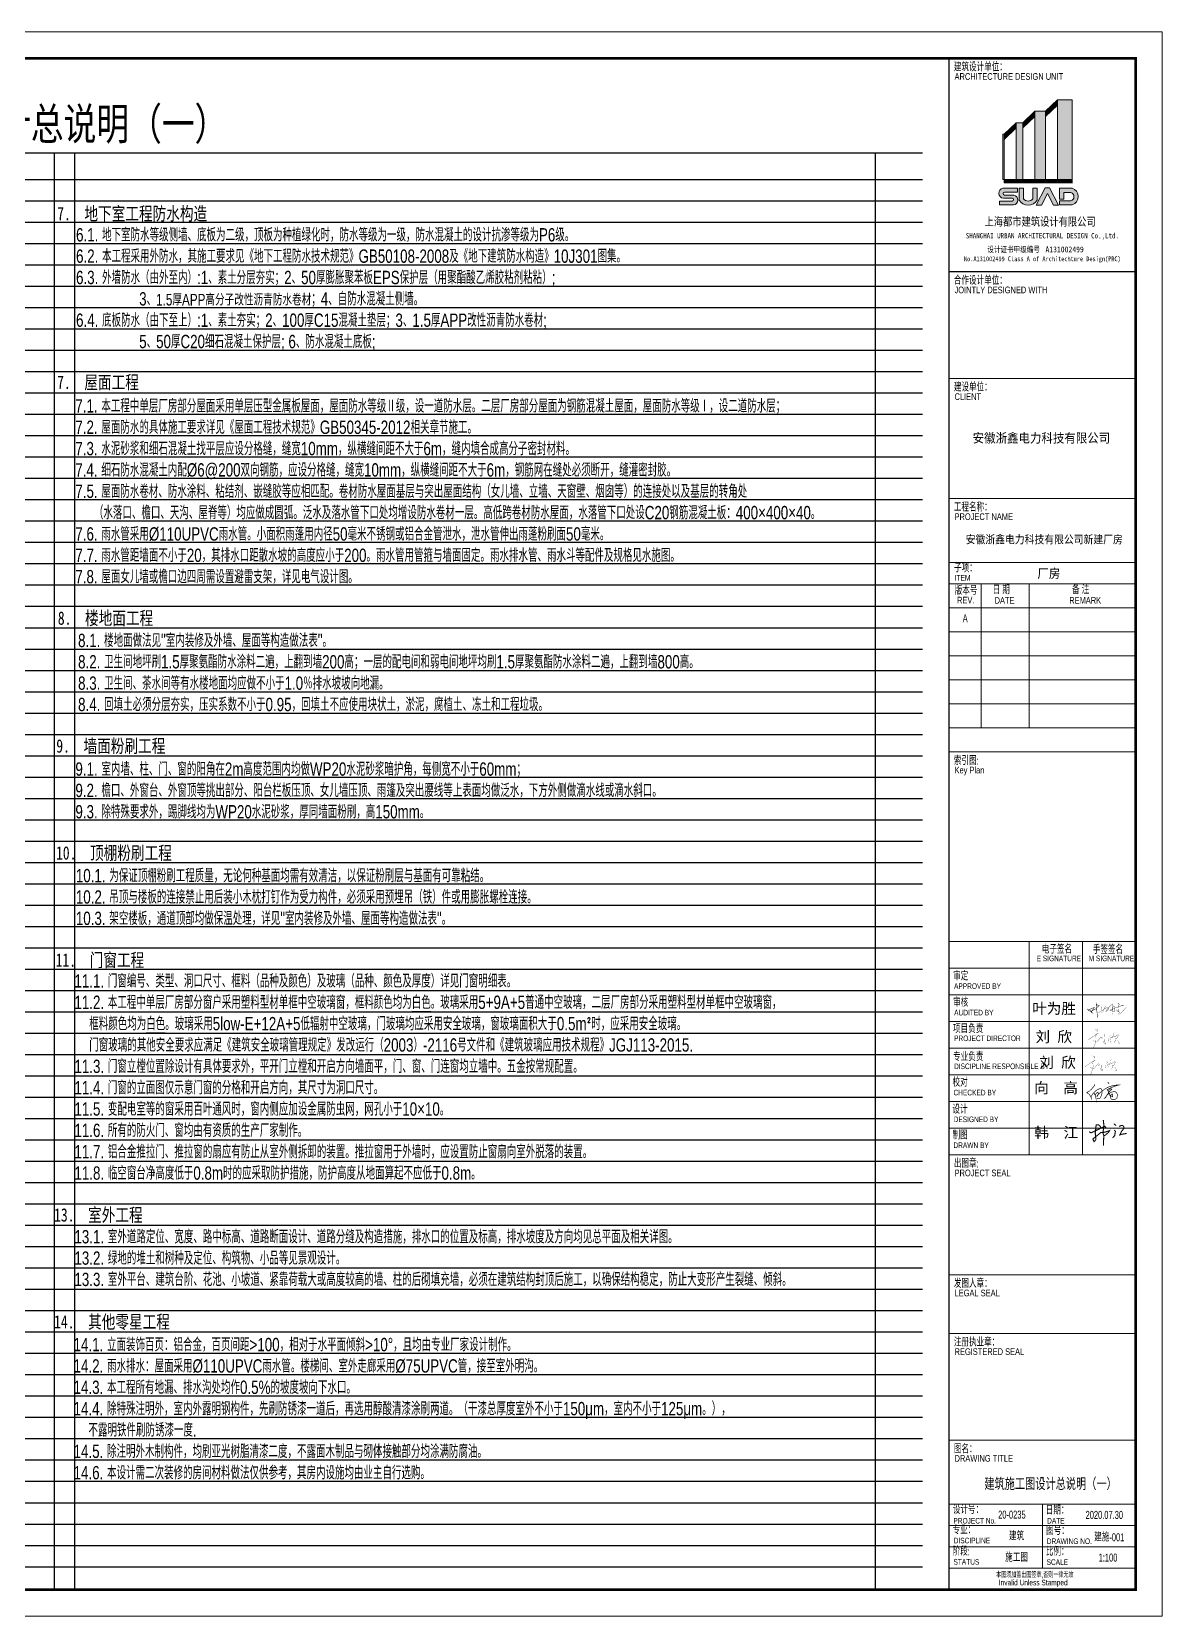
# Model space of a CAD drawing. Extents: x 24672 to 192872, y -90565 to -31165.
# Drawn here: x 66362 to 108772, y -90565 to -31165 of the extents above; entities that cross this region are included whole.
import ezdxf
from ezdxf.enums import TextEntityAlignment as Align

# ---------------------------------------------------------------- set-up
doc = ezdxf.new("R2010")
doc.units = 0
doc.header["$LTSCALE"] = 1000
doc.header["$MEASUREMENT"] = 0
doc.layers.get('0').update_dxf_attribs({"color": 4, "linetype": 'CONTINUOUS'})
doc.layers.get('Defpoints').update_dxf_attribs({"linetype": 'CONTINUOUS'})
for name, color, linetype in [('00-tk', 151, 'CONTINUOUS'), ('A-Hz(图名)', 7, 'CONTINUOUS'), ('A-Hz2(文字标注)', 2, 'CONTINUOUS'), ('AXIS', 3, 'CONTINUOUS'), ('iicon', 7, 'CONTINUOUS'), ('签名', 1, 'CONTINUOUS')]:
    doc.layers.add(name, color=color, linetype=linetype)
doc.layers.add('TK', color=151, linetype='CONTINUOUS', lineweight=13)
doc.layers.add('功能名称', color=255, linetype='CONTINUOUS', lineweight=0)
doc.styles.add('DS6HT', font='simhei.ttf', dxfattribs={"width": 0.8})
doc.styles.add('SUNYAT1', font='3yromans.shx', dxfattribs={"width": 0.75, "bigfont": '3yhztxt.shx'})
doc.styles.add('SUNYAT4', font='', dxfattribs={"width": 0.75})
doc.styles.add('T&D', font='haiwenrs.shx', dxfattribs={"width": 0.7, "bigfont": 'hztxt.shx'})
doc.styles.add('TITLE', font='simhei.ttf', dxfattribs={"width": 0.8})
doc.styles.get('SUNYAT4').set_extended_font_data('SimSun')

# ---------------------------------------------------------------- blocks, each defined once
blk = doc.blocks.new('TK-A1')
at = {"layer": 'TK'}
h = blk.add_hatch(color=256, dxfattribs=at)
edge = h.paths.add_edge_path()
edge.add_arc((806.1467556579371, 532.1924743879105), 3.32045557777653, 288.7014113640251, 432.3606518510305)
edge.add_line((807.1529348088038, 535.3568114054141), (802.4371482909639, 535.3568114054141))
edge.add_line((802.4371482909639, 535.3568114054141), (802.4371482909639, 531.1699634066534))
edge.add_line((802.4371482909639, 531.1699634066534), (804.0740262420551, 531.1699634066534))
edge.add_line((804.0740262420551, 531.1699634066534), (804.0740262420551, 533.7794412946988))
edge.add_line((804.0740262420551, 533.7794412946988), (806.743725869286, 533.7794412946988))
edge.add_arc((806.1445711367293, 532.1864479558969), 1.701944232639127, -72.16722840810769, 69.38777632303339, ccw=False)
edge.add_line((806.6657742772095, 530.5662746758534), (802.4566203666042, 530.5662746758534))
edge.add_line((802.4566203666042, 530.5662746758534), (802.4566203666042, 529.047330962546))
edge.add_line((802.4566203666042, 529.047330962546), (807.2114143252448, 529.047330962546))
edge = h.paths.add_edge_path()
edge.add_arc((790.6737361820816, 532.8623456887204), 3.924004440335319, 210.1327751881304, 329.8672248118695)
edge.add_line((794.0674679175887, 530.8924736737956), (794.0674679175887, 535.3508309002926))
edge.add_line((794.0674679175887, 535.3508309002926), (792.3894306820195, 535.3508309002926))
edge.add_line((792.3894306820195, 535.3508309002926), (792.3894306820195, 531.3717602917047))
edge.add_arc((790.6737361820816, 532.5977993973253), 2.10873884244299, 215.5496840955361, 324.4503159044639, ccw=False)
edge.add_line((788.9580416821439, 531.3717602917047), (788.9580416821439, 535.3508309002926))
edge.add_line((788.9580416821439, 535.3508309002926), (787.2800044465746, 535.3508309002926))
edge.add_line((787.2800044465746, 535.3508309002926), (787.2800044465746, 530.8924736737956))
edge = h.paths.add_edge_path()
edge.add_arc((781.5289601831662, 533.4556367741731), 1.863793725080171, 99.47712958257931, 264.9305597506611)
edge.add_line((781.3642697269418, 531.5991335818039), (784.6918850105658, 531.5991335818039))
edge.add_arc((784.6917892018438, 531.0591148868479), 0.5400187034551565, -89.98983473079062, 89.9898347307905, ccw=False)
edge.add_line((784.6918850105658, 530.5190961918918), (779.97065559401, 530.5190961918918))
edge.add_line((779.97065559401, 530.5190961918918), (779.97065559401, 529.0695795825527))
edge.add_line((779.97065559401, 529.0695795825527), (785.1184985680721, 529.0695795825527))
edge.add_arc((784.9538081118261, 530.9260827749201), 1.863793725080171, 275.0694402493389, 440.5228704174207)
edge.add_line((785.2606890229025, 532.7644383324946), (781.8337935789384, 532.7644383324946))
edge.add_arc((781.8338893876609, 533.3044570274507), 0.5400187034551565, 90.0101652692095, 269.9898347307905, ccw=False)
edge.add_line((781.8337935789377, 533.8444757224067), (786.6258650648297, 533.8444757224067))
edge.add_line((786.6258650648297, 533.8444757224067), (786.6258650648297, 535.2939923317447))
edge.add_line((786.6258650648297, 535.2939923317447), (781.2220792720728, 535.2939923317447))
h.paths.add_polyline_path([(797.020788980241, 535.4197730984406), (798.7277073334187, 535.4197730984406), (802.0805540390342, 528.9977945051816), (800.1195704562572, 528.9977945051816), (797.8742481568298, 533.3862111980196), (795.6289258574025, 528.9977945051816), (793.6679422746256, 528.9977945051816)])
for p, q in [((841, 594.0000000000001), (0, 594.0000000000001)), ((841, 0), (841, 594.0000000000001)), ((831, 584.0000000000001), (25, 584.0000000000001)), ((761, 584.0000000000001), (761, 10)), ((831, 10), (831, 584.0000000000001)), ((761, 504.0000000000002), (831, 504.0000000000002)), ((761, 464.0000000000002), (831, 464.0000000000002)), ((761, 419.0000000000002), (831, 419.0000000000002)), ((761, 395.0000000000002), (831, 395.0000000000002)), ((761, 387.0000000000002), (831, 387.0000000000002)), ((761, 387.0000000000002), (831, 387.0000000000002)), ((761, 387.0000000000002), (831, 387.0000000000002)), ((761, 387.0000000000002), (831, 387.0000000000002)), ((761, 387.0000000000002), (831, 387.0000000000002)), ((773, 387.0000000000002), (773, 333.0000000000002)), ((791, 387.0000000000002), (791, 333.0000000000002)), ((761, 378.0000000000002), (831, 378.0000000000002)), ((761, 369.0000000000002), (831, 369.0000000000002)), ((761, 360.0000000000002), (831, 360.0000000000002)), ((761, 351.0000000000002), (831, 351.0000000000002)), ((761, 342.0000000000002), (831, 342.0000000000002)), ((761, 333.0000000000002), (831, 333.0000000000002)), ((761, 324.0000000000002), (831, 324.0000000000002)), ((761, 253.0008978288993), (831, 253.0008978288993)), ((761, 253.0008978288993), (831, 253.0008978288993)), ((761, 253.0008978288993), (831, 253.0008978288993)), ((761, 253.0008978288993), (831, 253.0008978288993)), ((761, 253.0008978288993), (831, 253.0008978288993)), ((831, 253.0008978288993), (761, 253.0008978288993)), ((831, 253.0008978288993), (761, 253.0008978288993)), ((831, 253.0008978288993), (761, 253.0008978288993)), ((761, 253.0008978288993), (831, 253.0008978288993)), ((791, 173.0008978288993), (791, 253.0008978288993)), ((791, 253.0008978288993), (791, 189.0008978288993)), ((811, 189.0008978288993), (811, 253.0008978288993)), ((811.0005065272935, 173.0008978288993), (811.0005065272935, 253.0008978288993)), ((831, 243.0008978288993), (761, 243.0008978288993)), ((831, 233.0008978288993), (761, 233.0008978288993)), ((831, 233.0008978288993), (761, 233.0008978288993)), ((831, 223.0008978288993), (761, 223.0008978288993)), ((831, 223.0008978288993), (761, 223.0008978288993)), ((831, 213.0008978288993), (761, 213.0008978288993)), ((831, 213.0008978288993), (761, 213.0008978288993)), ((831, 203.0008978288993), (761, 203.0008978288993)), ((831, 203.0008978288993), (761, 203.0008978288993)), ((831, 193.0008978288993), (761, 193.0008978288993)), ((831, 193.0008978288993), (761, 193.0008978288993)), ((831, 183.0008978288993), (761, 183.0008978288993)), ((831, 183.0008978288993), (761, 183.0008978288993)), ((761, 173.0008978288993), (831, 173.0008978288993)), ((761, 173.0008978288993), (831, 173.0008978288993)), ((831, 173.0008978288993), (761, 173.0008978288993)), ((831, 173.0008978288993), (761, 173.0008978288993)), ((761, 128.0008978288993), (831, 128.0008978288993)), ((831, 106.0008978288993), (761, 106.0008978288993)), ((831, 42), (761, 42)), ((796, 42), (796, 18)), ((831, 34), (761, 34)), ((831, 26), (761, 26)), ((831, 18), (761, 18)), ((25, 10), (831, 10)), ((831, 10), (761, 10)), ((0, 0), (841, 0))]:
    blk.add_line(p, q, dxfattribs=at)
at = {"layer": 'TK', "color": 7}
for p, q in [((797.1574085156806, 564.151453156167), (801.6545136755891, 568.4374407926651)), ((797.1574085156806, 563.8751697189252), (801.6545136755891, 568.1611573554234)), ((797.1574085156806, 563.5988862816811), (801.6545136755891, 567.8848739181792)), ((797.1574085156806, 563.3226028444393), (801.6615030876548, 567.6152517736199)), ((797.1574085156806, 563.0463194071951), (801.6545136755891, 567.3323070436933)), ((797.1574085156806, 562.7700359699534), (801.6545136755891, 567.0560236064515)), ((797.1574085156806, 562.4937525327092), (801.6615030876548, 566.7864014618898)), ((797.1574085156806, 562.217469095465), (801.6615030876548, 566.510118024648)), ((807.1584458648227, 568.4374407926651), (801.6545136755891, 568.4374407926651)), ((801.6545136755891, 568.4374407926651), (801.6545136755891, 538.5764909301287)), ((807.1584458648227, 538.5474954772283), (807.1584458648227, 568.4387035636657)), ((781.6567021582835, 555.5739902939771), (786.1607967302762, 559.8666392231577)), ((781.6567021582835, 555.297706856733), (786.1607967302762, 559.5903557859159)), ((781.6567021582835, 555.0214234194889), (786.1607967302762, 559.3140723486741)), ((781.6567021582835, 554.7451399822471), (786.1607967302762, 559.03778891143)), ((781.6567021582835, 554.4688565450052), (786.1607967302762, 558.7615054741858)), ((781.6567021582835, 554.1925731077635), (786.1607967302762, 558.485222036944)), ((788.6631486594678, 559.8666392231601), (786.1607967302762, 559.8666392231577)), ((786.1607967302762, 559.8666392231601), (786.1607967302762, 538.5764909301287)), ((788.6631486594678, 559.8666392231601), (793.1590223020315, 564.151453156167)), ((788.6631486594678, 559.5903557859182), (793.1590223020315, 563.8751697189252)), ((788.6631486594678, 559.3140723486764), (793.1590223020315, 563.5988862816811)), ((788.6631486594678, 559.0377889114324), (793.1590223020315, 563.3226028444393)), ((788.6631486594678, 558.7615054741882), (793.1590223020315, 563.0463194071951)), ((788.6631486594678, 558.485222036944), (793.1590223020315, 562.7700359699534)), ((788.6631486594678, 558.2089385997023), (793.1672432314232, 562.5015875288851)), ((788.6631486594678, 557.9326551624605), (793.1672432314232, 562.2253040916411)), ((788.6631486594678, 538.5764909301287), (788.6631486594678, 559.8666392231601)), ((793.1590223020315, 564.151453156167), (793.1590223020315, 538.5764909301287)), ((793.1590223020315, 564.151453156167), (797.1574085156806, 564.151453156167)), ((797.1574085156806, 538.5474954772283), (797.1574085156806, 564.1514531561646)), ((781.6567021582835, 555.5739902939771), (781.1567021582835, 555.5739902939771)), ((781.1567021582835, 555.5739902939771), (781.1567021582835, 538.5764909301287)), ((781.6567021582835, 555.5739902939771), (781.6567021582835, 538.5764909301287)), ((781.6644477886707, 553.9236716806919), (786.1685423606448, 558.2163206098725)), ((781.6644477886707, 553.6473882434501), (786.1685423606448, 557.9400371726307)), ((781.1567021582835, 538.5764909301287), (781.7525194632076, 538.5764909301287)), ((781.6567021582835, 538.5764909301287), (781.6567021582835, 537.3764909301286)), ((781.6567021582835, 538.3764909301286), (807.1584458648227, 538.3764909301286)), ((781.6567021582835, 538.3764909301286), (807.1584458648227, 538.3764909301286)), ((781.6567021582835, 538.1764909301287), (807.1584458648227, 538.1764909301287)), ((781.6567021582835, 537.9764909301286), (807.1584458648227, 537.9764909301286)), ((781.6567021582835, 537.7764909301286), (807.1584458648227, 537.7764909301286)), ((781.6567021582835, 537.3764909301286), (807.1584458648227, 537.3764909301286)), ((781.7525194632076, 538.5764909301287), (807.1584458648227, 538.5764909301287)), ((786.0807967302762, 538.5764909301287), (788.6931486594677, 538.5764909301287)), ((793.1790223020502, 538.5764909301287), (797.1774085156806, 538.5764909301287)), ((801.6245136755891, 538.5764909301287), (807.1584458648227, 538.5764909301287)), ((807.1584458648227, 537.1764909301287), (807.1584458648227, 538.4764909301286))]:
    blk.add_line(p, q, dxfattribs=at)
at = {"layer": 'TK', "const_width": 1}
blk.add_lwpolyline([(25, 584.0000000000001), (831, 584.0000000000001), (831, 10), (25, 10)], close=True, dxfattribs=at)
at = {"layer": 'TK', "const_width": 0.5}
for points in [[(761, 10), (761, 584.0000000000001)], [(761, 504.0000000000002), (831, 504.0000000000002)]]:
    blk.add_lwpolyline(points, dxfattribs=at)
at = {"layer": 'TK', "color": 7}
for points in [[(781.2220792720728, 535.2939923317447), (786.6258650648297, 535.2939923317447), (786.6258650648297, 533.8444757224067), (781.8337935789377, 533.8444757224067)], [(787.2800044465746, 535.3508309002926), (788.9580416821439, 535.3508309002926), (788.9580416821439, 531.3717602917047)], [(787.2800044465746, 535.3508309002926), (787.2800044465746, 530.8924736737956)], [(794.0674679175887, 535.3508309002926), (792.3894306820195, 535.3508309002926), (792.3894306820195, 531.3717602917047)], [(797.020788980241, 535.4197730984406), (793.6679422746256, 528.9977945051816), (795.6289258574025, 528.9977945051816), (797.8742481568298, 533.3862111980196)], [(794.0674679175887, 535.3508309002926), (794.0674679175887, 530.8924736737956)], [(797.020788980241, 535.4197730984406), (798.7277073334187, 535.4197730984406), (802.0805540390342, 528.9977945051816), (800.1195704562572, 528.9977945051816), (797.8742481568298, 533.3862111980196)], [(802.4371482909639, 531.1699634066534), (802.4371482909639, 535.3568114054141), (807.1529348088038, 535.3568114054141)], [(784.6918850105658, 530.5190961918918), (779.97065559401, 530.5190961918918), (779.97065559401, 529.0695795825527), (785.1184985680721, 529.0695795825527)], [(784.6918850105658, 531.5991335818039), (781.3642697269418, 531.5991335818039)], [(781.8337935789384, 532.7644383324946), (785.2606890229025, 532.7644383324946)], [(802.4371482909639, 531.1699634066534), (804.0740262420551, 531.1699634066534), (804.0740262420551, 533.7794412946988), (806.743725869286, 533.7794412946988)], [(802.4566203666042, 530.5662746758534), (806.6657742772095, 530.5662746758534)], [(802.4566203666042, 530.5662746758534), (802.4566203666042, 529.047330962546), (807.2114143252448, 529.047330962546)]]:
    blk.add_lwpolyline(points, dxfattribs=at)
at = {"layer": 'TK'}
blk.add_lwpolyline([(761, 66), (831, 66), (831, 42), (761, 42)], close=True, dxfattribs=at)
at = {"layer": 'TK', "color": 7}
for centre, radius, start, end in [((781.5289601831662, 533.4556367741731), 1.863793725080171, 99.47712958257927, 264.9305597506611), ((806.1467556579371, 532.1924743879105), 3.32045557777653, 288.7014113640251, 72.36065185103055), ((781.8338893876609, 533.3044570274507), 0.5400187034551565, 90.01016526920947, 269.9898347307905), ((784.6917892018438, 531.0591148868479), 0.5400187034551565, 270.0101652692095, 89.98983473079049), ((784.9538081118261, 530.9260827749201), 1.863793725080171, 275.0694402493389, 80.52287041742068), ((790.6737361820816, 532.8623456887204), 3.924004440335319, 210.1327751881304, 329.8672248118695), ((790.6737361820816, 532.5977993973253), 2.10873884244299, 215.5496840955361, 324.4503159044639), ((806.1445711367293, 532.1864479558969), 1.701944232639127, 287.8327715918923, 69.38777632303336)]:
    blk.add_arc(centre, radius, start, end, dxfattribs=at)
for points in [[(797.1574085156806, 564.151453156167), (797.1589576417766, 563.8766461209611), (801.6615030876548, 568.4441020853499), (801.6615030876548, 568.1678186481057)], [(797.1574085156806, 563.5988862816833), (797.1589576417766, 563.3240792464775), (801.6615030876548, 567.8915352108663), (801.6615030876548, 567.6152517736222)], [(797.1574085156806, 563.0463194071951), (797.1589576417766, 562.7715123719893), (801.6615030876548, 567.3389683363804), (801.6615030876548, 567.0626848991362)], [(797.1636050199718, 562.4996581408506), (797.1651541460678, 562.2248511056423), (801.6676995919645, 566.7923070700311), (801.6676995919645, 566.5160236327893)], [(801.6545136755891, 538.5764909301287), (807.1584458648227, 538.5764909301287), (801.6545136755891, 568.4374407926651), (807.1584458648227, 568.4374407926651)], [(781.6567021582835, 555.5739902939771), (781.6582512843609, 555.2991832587712), (786.1607967302762, 559.8666392231577), (786.1607967302762, 559.5903557859159)], [(781.659800410457, 555.0243762235607), (781.6613495365158, 554.7495691883548), (786.1638949824124, 559.3170251527436), (786.1638949824124, 559.0407417155018)], [(781.6628986626118, 554.4747621531443), (781.6644477886707, 554.1999551179384), (786.166993234586, 558.7674110823272), (786.166993234586, 558.4911276450854)], [(786.1607967302762, 538.5764909301287), (788.6631486594678, 538.5764909301287), (786.1607967302762, 559.8666392231577), (788.6631486594678, 559.8666392231601)], [(788.6631486594678, 559.8666392231601), (788.6646977855265, 559.5918321879518), (793.1672432314232, 564.1592881523429), (793.1672432314232, 563.8830047150988)], [(788.6631486594678, 559.3140723486764), (788.6646977855265, 559.0392653134705), (793.1672432314232, 563.6067212778594), (793.1672432314232, 563.3304378406175)], [(788.6631486594678, 558.7615054741882), (788.6646977855265, 558.4866984389846), (793.1672432314232, 563.0541544033711), (793.1672432314232, 562.7778709661293)], [(788.6693451637589, 558.2148442078412), (788.6708942898176, 557.9400371726354), (793.1734397357516, 562.5074931370242), (793.1734397357516, 562.2312096997823)], [(793.1590223020315, 538.5764909301287), (797.1574085156806, 538.5764909301287), (793.1590223020315, 564.151453156167), (797.1574085156806, 564.1514531561646)], [(781.1567021582835, 538.5764909301287), (781.7525194632076, 538.5764909301287), (781.1567021582835, 555.5739902939771), (781.6567021582835, 555.5739902939771)], [(781.6706442929805, 553.9295772888332), (781.6721934190579, 553.6547702536251), (786.174738864936, 558.2222262180162), (786.1747388649732, 557.945942780772)], [(781.6567021582835, 538.3764909301286), (781.6567021582835, 538.5764909301287), (807.1584458648227, 538.3764909301286), (807.1584458648227, 538.5764909301287)], [(781.6567021582835, 537.9764909301286), (781.6567021582835, 538.1764909301287), (807.1584458648227, 537.9764909301286), (807.1584458648227, 538.1764909301287)], [(781.6567021582835, 537.5764909301287), (781.6567021582835, 537.7764909301286), (807.1584458648227, 537.5764909301287), (807.1584458648227, 537.7764909301286)], [(781.6567021582835, 537.1764909301287), (781.6567021582835, 537.3764909301286), (807.1584458648227, 537.1764909301287), (807.1584458648227, 537.3764909301286)]]:
    blk.add_solid(points, dxfattribs=at)
at = {"layer": 'TK', "style": 'T&D', "width": 0.7}
for s, height, p in [('建筑设计单位：', 3, (762.8208645950118, 579.1841292128394)), ('ARCHITECTURE DESIGN UNIT', 2.5, (763.0685751570994, 575.9591104215833)), ('合作设计单位：', 3, (762.8208645950118, 499.1841292128399)), ('JOINTLY DESIGNED WITH', 2.5, (763.0685751570994, 495.9591104215839)), ('建设单位：', 3, (762.8208645950118, 459.1841292128397)), ('CLIENT', 2.5, (763.0685751570994, 455.9591104215836)), ('工程名称：', 3, (762.8208645950118, 414.1841292128397)), ('PROJECT NAME', 2.5, (763.0685751570994, 410.9591104215836)), ('子项：', 3, (762.8947536309832, 391.3821548605735)), ('版本号', 3, (763.1457423829637, 382.9541269419786)), ('ITEM', 2.1, (763.1436062034406, 388.2344526685008)), ('日 期', 3, (777.3310575256031, 383.1796633879772)), ('备 注', 3, (807.1391796612157, 383.3128813016998)), ('REV.', 2.5, (764.007335555721, 379.6639057611187)), ('DATE', 2.5, (778.0891397898645, 379.5709145095736)), ('REMARK', 2.5, (806.0802940907306, 379.607719078099)), ('索引图:', 3, (762.8208645950118, 319.184129212839)), ('Key Plan', 2.5, (763.0685751570994, 315.959110421583)), ('电子签名', 3, (795.7948164909496, 248.4778017822583)), ('手签签名', 3, (814.9469327213592, 248.3508918303461)), ('E SIGNATURE', 2.1, (793.8648937191069, 245.5821938228444)), ('M SIGNATURE', 2.1, (813.3675154721737, 245.5821938228444)), ('审定', 3, (762.5524539396354, 238.4225692117447)), ('审核', 3, (762.5439390434884, 228.5171875053202)), ('APPROVED BY', 2.1, (762.8743869993277, 235.1982550198166)), ('AUDITED BY', 2.1, (762.9264095154964, 225.2416394040943)), ('项目负责', 3, (762.5081444030255, 218.6658865781268)), ('PROJECT DIRECTOR', 2.1, (762.8917521385663, 215.6160894131009)), ('专业负责', 3, (762.5279736132175, 208.1776667496143)), ('DISCIPLINE RESPONSIBLE BY', 2.1, (762.8822559162136, 205.1185587599687)), ('校对', 3, (762.3265613266826, 198.5871859064279)), ('CHECKED BY', 2.1, (762.6721436356008, 195.262909531435)), ('设计', 3, (762.2574361167103, 188.4439345674659)), ('DESIGNED BY', 2.1, (762.7192817507312, 185.2436140293465)), ('制图', 3, (762.2999960171431, 178.783295929553)), ('DRAWN BY', 2.1, (762.656163625028, 175.530708029354)), ('出图章:', 3, (762.8208645950118, 168.1850270417382)), ('PROJECT SEAL', 2.5, (763.0685751570994, 164.9600082504822)), ('发图人章：', 3, (762.8208645950118, 123.1850270417382)), ('LEGAL SEAL', 2.5, (763.0685751570994, 119.9600082504822)), ('注册执业章：', 3, (762.8208645950118, 101.1850270417382)), ('REGISTERED SEAL', 2.5, (763.0685751570994, 97.9600082504822)), ('图名：', 3, (762.8208645950118, 61.18412921283918)), ('DRAWING TITLE', 2.5, (763.0685751570994, 57.95911042158318)), ('设计号：', 3, (762.4322685134039, 38.44908503156621)), ('PROJECT No.', 2.1, (762.6458116108738, 34.76771172112785)), ('日期：', 3, (797.291736483723, 38.21203436161159)), ('DATE', 2.1, (797.7867523039132, 34.77786100744037)), ('专业：', 3, (762.3273049220629, 30.82253412700025)), ('图号：', 3, (797.4285726143979, 30.55306618808303)), ('阶段:', 3, (762.329783573337, 22.8043143664673)), ('DISCIPLINE', 2.1, (762.7493900735676, 27.35429582914105)), ('比例：', 3, (797.3191037098691, 22.71676336637698)), ('DRAWING NO.', 2.1, (797.6499161732384, 27.0915453333268)), ('STATUS', 2.1, (762.6656262407824, 19.33408715947298)), ('SCALE', 2.1, (797.5951963012852, 19.28259976175847))]:
    blk.add_text(s, height=height, dxfattribs=at).set_placement(p)
at = {"layer": 'TK', "color": 7, "style": 'TITLE', "width": 0.8}
for s, height, p in [('上海都市建筑设计有限公司 ', 3.1, (796, 521.2486593937118)), ('SHANGHAI URBAN ARCHITECTURAL DESIGN Co.,Ltd.', 2, (796, 516.5272913471372)), ('No.A131002499 Class A of Architechture Design(PRC)', 1.8, (796, 507.9664609626863))]:
    blk.add_text(s, height=height, dxfattribs=at).set_placement(p, align=Align.CENTER)
for s, p in [('设计证书甲级编号', (775.3590266390518, 511.2898696273235)), ('A131002499', (797.1653431489341, 511.2865255301022))]:
    blk.add_text(s, height=2.2, dxfattribs=at).set_placement(p)
at = {"layer": 'TK', "style": 'T&D', "width": 0.7}
for s, height, p in [('Invalid Unless Stamped', 2.1, (792.5766032353603, 12.39937470400939)), ('本图须加盖出图签章,否则一律无效', 2, (793.1584277532809, 15.63625030943891))]:
    blk.add_text(s, height=height, dxfattribs=at).set_placement(p, align=Align.MIDDLE)
blk = doc.blocks.new('A$C7C122B11')
at = {"layer": 'iicon', "color": 13, "const_width": 7.575757575132871}
for points in [[(244.3624277019408, 611.0290988776833), (279.0327184172347, 604.8438947247341)], [(279.0327184172347, 604.8438947247341), (314.94104956917, 590.6175023976248)], [(321.132111500483, 572.0618899385445), (297.6059042114067, 526.2903457558714)], [(314.94104956917, 590.6175023976248), (321.132111500483, 572.0618899385445)], [(0.0007576050702482, 250.9024336845614), (100.7970233689994, 315.9515967653133)], [(100.7970233689994, 315.9515967653133), (199.0888365005376, 382.8778826375492)], [(179.9224229973042, 234.3780221641064), (213.8051824355498, 214.250624705106)], [(219.8604038188932, 60.7831532410346), (189.0452334616566, -0.0002060187980533)], [(199.0888365005376, 382.8778826375492), (300.5110004848102, 454.8074805347715)], [(213.8051824355498, 214.250624705106), (248.6035759460647, 200.5268653577659)], [(254.2762084448477, 164.2658887512516), (219.8604038188932, 60.7831532410346)], [(248.6035759460647, 200.5268653577659), (284.3176035295473, 195.037831369089)], [(269.9907244815258, 260.035791651113), (254.2762084448477, 164.2658887512516)], [(322.4230265802471, 465.4405168076046), (254.8083938822383, 392.8854461885057)], [(254.8083938822383, 392.8854461885057), (267.3297972941073, 338.4690845052246)], [(267.3297972941073, 338.4690845052246), (269.9907244815258, 260.035791651113)], [(284.3176035295473, 195.037831369089), (312.2474518701201, 200.0697981715202)], [(300.5110004848102, 454.8074805347715), (344.335052675684, 476.0735530804377)], [(312.2474518701201, 200.0697981715202), (331.4783466457156, 219.739658693783)], [(331.4783466457156, 219.739658693783), (382.2285472766962, 294.8917446665)], [(382.2285472766962, 294.8917446665), (411.197833733866, 328.3370370857883)], [(411.197833733866, 328.3370370857883), (434.3741226493148, 348.9182134775911)], [(434.3741226493148, 348.9182134775911), (447.8928364126477, 348.9182134775911)], [(447.8928364126477, 348.9182134775911), (455.0012519170996, 315.0120958685875)], [(455.0012519170996, 315.0120958685875), (462.0279911428223, 291.8895695514511)], [(462.0279911428223, 291.8895695514511), (484.7589294016361, 335.2447174279951)], [(534.5625449493527, 157.8105780906044), (508.7167313428363, 209.4535331269726)], [(574.5237390289549, 108.0541408546269), (534.5625449493527, 157.8105780906044)], [(553.5673253951827, 440.1709960661829), (553.0463167116977, 381.2844891168643)], [(553.0463167116977, 381.2844891168643), (555.0409374145092, 297.5777777298354)], [(555.0409374145092, 297.5777777298354), (561.1933105823118, 211.5237233529333)], [(561.1933105823118, 211.5237233529333), (572.472374806297, 133.6654050473589)], [(572.472374806297, 133.6654050473589), (574.5237390289549, 108.0541408546269)], [(674.2358596608974, 309.3520727169234), (685.6524839333723, 266.1284549657721)], [(685.6524839333723, 266.1284549657721), (692.2622442622667, 224.1059891108889)], [(692.2622442622667, 224.1059891108889), (691.6612788005733, 210.8989552564453)], [(718.076247107354, 415.8895953928587), (741.3754803164627, 413.2289288535248)], [(745.3690204735612, 399.9279449097812), (719.4071405762808, 368.0041741926688)], [(725.6901957900262, 308.6375822850969), (755.2991364721672, 327.3519703953061)], [(741.3754803164627, 413.2289288535248), (745.3690204735612, 399.9279449097812)], [(755.2991364721672, 327.3519703953061), (790.3451380701738, 346.0658887554891)], [(755.8106879024997, 295.5094665060751), (764.9249008636688, 257.2642640059348)], [(762.4943867573747, 217.8052263474092), (761.8865432932507, 180.1674111774191)], [(761.8865432932507, 180.1674111774191), (763.1022302216153, 159.5275159792509)], [(764.9249008636688, 257.2642640059348), (762.4943867573747, 217.8052263474092)], [(790.3451380701738, 346.0658887554891), (816.9320564377123, 356.932625876274)], [(825.9964038813487, 342.4441127988975), (799.4086257637248, 314.6743452963419)], [(816.9320564377123, 356.932625876274), (835.0598915747834, 355.7248974735849)], [(835.0598915747834, 355.7248974735849), (825.9964038813487, 342.4441127988975)], [(850.2705939338775, 438.960449161008), (849.5862326928183, 402.7140348185785)], [(849.5862326928183, 402.7140348185785), (862.5925352753841, 373.3071870035492)], [(857.8002870868659, 469.0512536286842), (850.2705939338775, 438.960449161008)], [(872.1753121516667, 485.4648040432949), (857.8002870868659, 469.0512536286842)], [(862.5925352753841, 373.3071870035492), (875.5979781077476, 363.0487767131999)], [(875.5979781077476, 363.0487767131999), (896.819194834563, 363.0487767131999)], [(892.1808419503502, 201.1333131864667), (875.7338186554844, 163.8633126171771)], [(909.4291525277076, 232.7930841515772), (892.1808419503502, 201.1333131864667)], [(896.819194834563, 363.0487767131999), (924.1996627316112, 381.513727335725)], [(920.8311610448873, 283.4580187543761), (909.4291525277076, 232.7930841515772)], [(923.0759690859123, 310.7749468248803), (920.8311610448873, 283.4580187543761)], [(924.1996627316112, 381.513727335725), (974.1709295882613, 413.6564017615747)], [(950.8966291378019, 293.9757312922738), (936.5216040732339, 278.9300941831898)], [(970.7482636321802, 334.3254158007912), (950.8966291378019, 293.9757312922738)], [(991.2842593678506, 378.0944138225168), (970.7482636321802, 334.3254158007912)], [(974.1709295882613, 413.6564017615747), (997.4443702884018, 421.1789854408707)], [(980.2123949669768, 231.2062671370804), (1007.238645739155, 207.4293784452602)], [(1009.766311629792, 410.9210449010134), (991.2842593678506, 378.0944138225168)], [(997.4443702884018, 421.1789854408707), (1009.766311629792, 410.9210449010134)], [(1033.078441093443, 121.2193669192493), (1002.25037448178, 119.1928634850774)], [(1007.238645739155, 207.4293784452602), (1027.810750987381, 170.7569004462566)], [(1027.810750987381, 170.7569004462566), (1032.673498700839, 145.9395145112649)], [(1032.673498700839, 145.9395145112649), (1033.078441093443, 121.2193669192493)]]:
    blk.add_lwpolyline(points, dxfattribs=at)
blk = doc.blocks.new('A$C2CD672AE')
at = {"layer": '签名', "const_width": 40}
for points in [[(9.920812285970896, 523.2925402219407), (85.64476809604093, 480.0337748597376), (394.0206144819967, 628.6754554281943), (590.4196245889179, 723.3426586687565), (642.8136640558951, 671.9342207829468)], [(461.6739908079617, 655.8767074788921), (413.9479712764733, 738.226304418873), (354.7637216071598, 782.187037571799), (273.5597426663153, 780.4759910698049), (253.3334755222313, 599.6754109035246), (239.4850451382808, 475.8856759928167), (250.6432823608629, 353.0214769686572), (261.9919008868746, 228.0609749183059), (196.5405086646788, 147.6520239780657), (147.917758084368, 247.6385617624037), (315.6064654956572, 382.7673622812144), (446.4496776717715, 488.2049113581888), (599.5712998132221, 501.6631575371139), (775.4302235315554, 563.8311803708784), (726.707836158108, 488.150277487468), (613.1219024430029, 393.5601171250455), (559.0191287468188, 371.9746074373834)], [(540.0881397943012, 958.3370811040513), (550.8489124546759, 861.0706685180776), (567.3179551581852, 712.2073151967488), (523.0104887406342, 494.9340344476514), (559.0191287468188, 371.9746074373834), (543.1768800984137, 0.8530088732950389)], [(945.4105769763701, 587.0399905960076), (993.8340539853089, 536.6299283201806), (976.9954374949448, 454.7190612549894), (974.9030650327913, 387.5056448946707), (886.5252376566641, 288.7475507552736)], [(934.9487146656029, 820.1810444663279), (1023.226905263495, 748.7558213393204)], [(1126.251339889597, 719.3609199295752), (1222.998657129239, 757.1794348801486), (1271.322497345041, 748.7558213393204), (1304.99973032577, 710.9811793784611), (1309.184475250077, 645.8736663977616), (1216.621902949642, 526.1442843894474), (1158.283402010333, 403.9466909407638), (1244.02201854391, 429.4920936296694), (1357.50831548078, 448.4013511012308), (1418.48602727754, 454.7190612549894)]]:
    blk.add_lwpolyline(points, dxfattribs=at)
blk = doc.blocks.new('A$C3CB17D36')
at = {"const_width": 19.8}
for points in [[(484.4964084001258, 543.1565462122599), (520.1129202386364, 516.2902290898237), (530.2890735718538, 479.2582878867397)], [(80.04379926508409, 483.3245182275459), (81.90662597743358, 436.2608653112984), (-4.34517220401176, 331.2727085075858), (-78.27530148279766, 262.4873684884878), (-162.3526845840388, 213.9755951842744), (-95.67428008083516, 171.601331080441), (-53.63557197838236, 121.6414522278392), (-13.77129550796963, 42.71932143150843), (0, 0)], [(-28.95940501802397, 72.78829725229298), (10.14727037428383, 153.4999226881337), (71.03089262000867, 228.0777145799366), (167.4787394450614, 307.1438412381794), (247.932097412624, 338.2782589242815), (277.6491035087529, 336.8301459561044), (299.393270862638, 320.9009107259553), (315.3389814508046, 280.3537624566088), (313.8893713973303, 213.0165279858957), (303.7463548456508, 143.1892565552043), (282.0021874917657, 93.95343047679853), (255.9092065293153, 43.26949143021193), (210.971294871757, 29.51242194243605), (146.4636474923609, 44.71760439838908)], [(64.5606629194881, 180.116118694219), (92.82805896214268, 156.2222658489991), (110.9481846305207, 112.0548314493135), (117.471429871126, 72.23174337394448), (101.8881217963281, 134.1385486491563), (134.8892941173835, 190.4118413703618), (181.276832380252, 221.5462590564603), (200.8465681020898, 208.5132497626655), (197.9473479951484, 167.2420412993342), (178.3776122733179, 104.97320592713), (156.6334449194328, 102.0769799907794), (195.0945020384024, 158.1645863071826), (241.4356495992397, 199.8245719536098), (314.832404044726, 256.8222468681452), (384.7038751147629, 311.6321337773879), (440.2388931854512, 349.2138049200694), (503.2969305113802, 382.5203957683261), (608.641771453491, 419.6374419611639), (706.4904500626872, 439.1869633216447), (790.5678497157642, 454.3921457776014), (852.1762769882189, 454.3921457776014), (715.912931962077, 416.0171632506172), (599.219306105937, 368.2294501403885), (536.1612522281721, 337.0950324542864), (477.4520450626515, 306.6846675423803), (499.1458782743503, 274.3440665564449), (516.5283877926486, 239.6149461754649), (509.5753906060636, 195.624718617124), (467.4001295411654, 130.7052330496408), (427.2981192994703, 62.49641516694101), (399.4860808976155, 42.81658003706252), (467.4001295411654, 130.7052330496408), (525.6854940584817, 186.8616574146727), (612.8627055544857, 233.2623446866855), (671.6553836437306, 241.9633764458667), (728.9963992514749, 239.7881166511215), (768.9173657702268, 207.1592642487194), (790.6924188555495, 168.7297240068583), (790.6924188555495, 121.5991520058196), (781.9823943110532, 49.09058369179547), (744.2389546182239, 15.73664716440908), (691.9787907993959, -10.36644069334579), (628.831092161985, 1.234934985561267), (594.7168086728998, 22.98750325383298), (580.2001010987369, 54.16618740626654), (572.9417555875771, 97.67132394280634), (582.3776113728236, 119.4238922110781), (601.2493394951525, 157.1283483279512), (634.6377751916516, 176.7056642212665), (651.3319930399011, 158.5785239977085), (649.1544827658145, 128.8500080952435), (647.7028202843139, 80.99435196921695), (582.3776113728236, 119.4238922110781)], [(510.8277125129171, 203.5479097504467), (545.3600029207446, 247.0389727405491), (596.8943189469865, 292.7193690718304), (620.1210676174887, 320.9977093045381), (594.7168086728998, 336.9495971531433), (562.0542207689941, 311.5716008401614), (533.7466203095755, 289.8190251521009), (502.7242833371347, 269.0094735791463)], [(572.9417555875771, 97.67132394280634), (557.6992002208208, 137.5510398544247), (556.9733689800705, 178.155832471235), (546.4555307543778, 197.9166563165199)]]:
    blk.add_lwpolyline(points, dxfattribs=at)
blk = doc.blocks.new('5635634563456')
at = {"layer": 'AXIS', "color": 1, "ltscale": 1000}
for points, const_width in [([(455637.881451799, 226630.6213626868), (456046.0826958741, 226314.4769262232), (455897.5426243895, 226527.8115043262)], 35), ([(455725.8766600048, 226494.9224269953), (455792.5862253162, 226558.9228373328), (455885.0902339679, 226610.4786683344), (455980.262530829, 226658.4789645543), (456073.6559397471, 226692.2569371139), (456140.3655050584, 226710.9236907846), (456191.064816652, 226720.701538301), (456170.6072119614, 226678.9235086825), (456121.686875721, 226626.4787824521), (456065.6508128881, 226550.0338850452), (456000.0353318462, 226460.5206597582), (455930.452706912, 226406.9219377478)], 35), ([(456000.0353318462, 226460.5206597582), (456119.9079003677, 226541.1449327576), (456209.4857602907, 226583.6135769482), (456284.2164485542, 226618.512218124), (456362.4392675342, 226642.2432941236), (456383.3917896016, 226666.6723198801), (456371.5116747126, 226711.4954200025), (456436.4431387742, 226771.1241524457), (456483.8255773943, 226814.0919121376), (456540.8600411944, 226856.1827712426), (456583.855179749, 226882.4895581832)], 35), ([(456321.4968735353, 227083.6384566817), (456323.2518110435, 227002.9642946861), (456339.923411436, 226888.9681871878), (456349.6981607412, 226736.0108994469), (456363.6954416105, 226550.7854877579), (456388.532304615, 226376.7655627667), (456411.5566266934, 226211.2360450205), (456434.0624306019, 226115.2150155564), (456453.9713605533, 225981.1316658578), (456460.4231145977, 225937.6801696795)], 35), ([(456540.8600411944, 226856.1827712426), (456496.9873901805, 226883.3664587701), (456453.1147391666, 226906.1656894964), (456403.9774504486, 226929.8418208096), (456346.9429866484, 226954.3948065765), (456330.271386256, 226973.6864810884)], 35), ([(456510.8857225387, 226355.5845014946), (456597.6053515714, 226398.629718893), (456645.2724856871, 226426.1786893986), (456716.4860438754, 226465.7802912505), (456769.3218391358, 226501.938323689), (456843.4069145868, 226554.1665466337), (456901.4114584023, 226589.1766457125), (456971.6375419165, 226633.0344078309), (457083.0005074486, 226688.3587707739), (457147.3722830674, 226723.740611484), (457209.8128145108, 226743.6831337169), (457243.2860818899, 226739.1799760944), (457254.8729350695, 226714.7343423723), (457255.5167122647, 226661.3398711723), (457241.354925125, 226610.5186658517), (457205.6544421404, 226553.8616520641), (457186.7061093366, 226523.7904635769), (457156.3219661206, 226496.478454978), (457120.737826306, 226465.7663128794), (457078.6839223526, 226439.9034660875), (457051.1871625321, 226435.8624251095), (457075.4490402833, 226473.8484409685), (457119.603461876, 226542.9795517616), (457168.4528612911, 226613.669473737), (457233.2657095136, 226691.5472233813), (457285.0244344958, 226753.7797157742), (457337.5917925849, 226799.8479058556), (457415.157023535, 226882.8642523419), (457487.295995052, 226939.7263283721), (457542.1622452299, 226981.357469761), (457582.80394764, 227001.6653211052), (457584.8359759438, 226953.941824313), (457565.531226301, 226822.9559986099), (457537.0820433549, 226675.7238918315), (457514.7414449996, 226502.0919935046), (457509.0472728573, 226325.6831049196), (457519.7576625017, 226215.8188286116)], 20), ([(456722.7335235053, 226779.7802241481), (456706.6953858873, 226722.1333756072), (456709.1424385119, 226662.2206930844), (456719.7459253036, 226611.6821461128), (456740.1374477731, 226592.9339211438), (456760.1210261597, 226585.5976752458), (456773.5794222485, 226591.3036647812)], 20), ([(456473.7164835172, 226131.6091075262), (456467.8449557837, 226097.5761104271), (456460.4231145977, 225937.6801696795)], 10)]:
    blk.add_lwpolyline(points, dxfattribs=dict(at, const_width=const_width))
for points in [[(457040.6918023378, 226827.7845800929, 20, 20, 0), (456956.8193904918, 226700.3447395913, 20, 20, 0), (456928.2864684347, 226631.251312051, 20, 20, 0), (456875.2497231229, 226502.8210548261, 20, 20, 0), (456834.0922933408, 226422.8359672434, 20, 20, 0), (456811.7780929098, 226395.7834826446, 20, 20, 0), (456724.1729237637, 226364.2658120954, 20, 0, 0)], [(457511.8943589285, 226413.8875492121, 20, 20, 0), (457568.290770911, 226678.2049373683, 20, 20, 0), (457590.6067167957, 226782.7947919906, 20, 20, 0), (457627.3747450841, 226841.122022116, 20, 20, 0), (457636.1324062726, 226855.0148018837, 20, 20, 0), (457670.2982945656, 226830.3979818893, 20, 20, 0), (457683.7118491472, 226787.501867116, 20, 20, 0), (457720.8650235701, 226668.6872140308, 20, 20, 0), (457721.2699767961, 226592.6818491317, 20, 20, 0), (457721.7555783013, 226501.5396696671, 20, 20, 0), (457712.3275488015, 226436.2896650262, 20, 20, 0), (457674.7695085629, 226435.3960180739, 20, 20, 0), (457629.1632481651, 226445.2263652151, 20, 20, 0), (457579.0858611803, 226451.4820322806, 20, 20, 0), (457468.2000687247, 226480.0794728851, 20, 20, 0), (457411.8629646617, 226504.2085864616, 20, 20, 0), (457344.7950169333, 226517.6136136783, 20, 20, 0), (457423.4881035726, 226562.2971146227, 20, 20, 0), (457641.6825949113, 226659.7070774816, 20, 20, 0), (457902.8006357316, 226748.1803862849, 20, 20, 0), (458181.951370434, 226842.763621807, 20, 20, 0), (458298.3834971389, 226875.2954487913, 20, 20, 0), (458384.2305086917, 226894.0625422546, 20, 20, 0), (458348.859824941, 226902.3944818272, 20, 20, 0), (458319.8952705974, 226902.3944818272, 20, 20, 0), (458243.9730919132, 226890.5529100445, 20, 20, 0), (458219.1516571922, 226886.6815142799, 20, 20, 0), (458165.8566513238, 226893.184349937, 20, 20, 0), (458107.927630047, 226921.2532881675, 20, 20, 0), (458072.3802899878, 226956.7780035156, 20, 20, 0), (458038.1494371435, 226986.162615559, 20, 20, 0), (458000.0202577069, 227028.8059663217, 20, 20, 0), (457974.1065866552, 227048.6420591747, 20, 20, 0), (457984.5822795216, 226931.2784559725, 20, 20, 0), (458001.2774807074, 226820.344626676, 20, 20, 0), (458012.5691491499, 226590.4221508706, 20, 20, 0), (458015.8896978883, 226522.808689595, 20, 20, 0), (457984.3999415407, 226422.8282168595, 20, 20, 0), (457948.0055952329, 226430.1024596857, 20, 20, 0), (457915.4932297827, 226448.045567386, 20, 20, 0), (457886.3777177723, 226495.0856463912, 20, 20, 0), (457874.8323141872, 226513.7388198816, 20, 20, 0), (457864.5410400594, 226548.4301091612, 20, 20, 0), (457913.06689341, 226534.8515287034, 20, 20, 0), (457962.0780489994, 226508.179320385, 20, 20, 0), (457984.8852437794, 226485.871639309, 20, 20, 0), (458023.385732263, 226448.2143725278, 20, 20, 0), (458044.263004124, 226386.2514791533, 20, 20, 0), (458038.7761693213, 226328.3714732277, 20, 20, 0), (458028.4120994662, 226265.6173984466, 20, 20, 0), (458030.8506732873, 226227.233806343, 20, 20, 0), (458031.8775293899, 226211.0709059424, 20, 20, 0), (458086.9386578655, 226240.0283524219, 20, 20, 0), (458165.5836688146, 226297.9083583475, 20, 20, 0), (458305.6771911951, 226444.7871767898, 20, 20, 0), (458436.8802073263, 226588.2352047257, 20, 20, 0), (458486.8104919657, 226642.8254197755, 20, 0, 0), (458657.4685183892, 226830.8808123577, 0, 0, 0)]]:
    blk.add_lwpolyline(points, format="xyseb", dxfattribs=at)
blk = doc.blocks.new('签名')
at = {"xscale": 1.132661029987503, "yscale": 1.132661029987503, "zscale": 1.132661029987503}
for p in [(-1750.197286959738, 4063.984869675944), (-1860.01269934047, 3062.006437591277)]:
    blk.add_blockref('A$C7C122B11', p, dxfattribs=at)
at = {"layer": '00-tk', "xscale": 1.200000000011642, "yscale": 1.200000000011642, "zscale": 1.200000000011642}
blk.add_blockref('A$C3CB17D36', (-1598.663731149863, 2124.214383500046), dxfattribs=at)
at = {"layer": 'AXIS', "xscale": 0.5, "yscale": 0.5, "zscale": 0.5}
blk.add_blockref('5635634563456', (-229602.1122756614, -107802.1992520302), dxfattribs=at)
at = {"layer": '签名'}
blk.add_blockref('A$C2CD672AE', (-1712.888165873941, 398.6887109705713), dxfattribs=at)
at = {"layer": '功能名称', "color": 7, "style": 'DS6HT'}
for s, p in [('叶为胜', (-3829.900751179666, 5325.834194287425)), ('刘 欣', (-3706.161323272157, 4268.687556041172)), ('刘 欣', (-3567.169852778083, 3309.254102484323)), ('向  高', (-3757.272502305452, 2357.133938182844)), ('韩  江', (-3749.501883157063, 689.2682582947891))]:
    blk.add_text(s, height=400, dxfattribs=at).set_placement(p)
blk = doc.blocks.new('a111111')
at = {"layer": '00-tk', "xscale": 0.010032, "yscale": 0.010032, "zscale": 0.010032}
blk.add_blockref('签名', (830.6210704611028, -421.5841127363337), dxfattribs=at)
at = {"layer": 'TK'}
blk.add_blockref('TK-A1', (1.818989403545856e-12, -594), dxfattribs=at)
at = {"layer": 'TK', "color": 2}
for s, height, style, width, p in [('安徽浙鑫电力科技有限公司', 3.500001749999999, 'TITLE', 0.9, (795.6484796667864, -154.0517924842584)), ('安徽浙鑫电力科技有限公司新建厂房', 3, 'TITLE', 0.9, (796.7082790506511, -191.8382644580354)), ('厂房', 3.500001749999999, 'TITLE', 0.9, (798.4305832425489, -204.8295740717966)), ('20-0235', 3.0000015, 'T&D', 0.7, (784.5764971878177, -557.3864082822646)), ('2020.07.30', 3.0000015, 'T&D', 0.7, (819.2378315342794, -557.4892140016714)), ('施工图', 3.0000015, 'T&D', 0.7, (786.3294256727422, -573.4892220016715))]:
    blk.add_text(s, height=height, dxfattribs=dict(at, style=style, width=width)).set_placement(p, align=Align.CENTER)
at = {"layer": 'TK', "color": 3, "style": 'T&D', "width": 0.7}
for s, p in [('A', (767.0590192428413, -221.4121675669539)), ('建筑', (786.3294480080149, -565.4892272570578)), ('1:100', (820.6273269040721, -573.4892272570578))]:
    blk.add_text(s, height=3, dxfattribs=at).set_placement(p, align=Align.CENTER)

msp = doc.modelspace()

# ---------------------------------------------------------------- linework, layer by layer
at = {"layer": 'Defpoints'}
for p, q in [((27171.806263568, -35704.93463767844), (99771.80626356788, -35704.93463767844)), ((67202.97867478384, -35704.93463767844), (67202.97867478384, -89564.53613892419)), ((67964.62426669616, -35704.93463767844), (67964.62426669616, -89564.53613892419)), ((98002.97867478384, -35704.93463767844), (98002.97867478384, -89564.53613892419)), ((27171.806263568, -36704.93463767844), (99771.80626356788, -36704.93463767844)), ((27171.806263568, -37504.93463767844), (99771.80626356788, -37504.93463767844)), ((27171.806263568, -38304.93463767844), (99771.80626356788, -38304.93463767844)), ((27171.806263568, -39104.93463767844), (99771.80626356788, -39104.93463767844)), ((27171.806263568, -39904.93463767844), (99771.80626356788, -39904.93463767844)), ((27171.806263568, -40704.93463767844), (99771.80626356788, -40704.93463767844)), ((27171.806263568, -41504.93463767844), (99771.80626356788, -41504.93463767844)), ((27171.806263568, -42304.93463767844), (99771.80626356788, -42304.93463767844)), ((27171.806263568, -43104.93463767844), (99771.80626356788, -43104.93463767844)), ((27171.806263568, -43904.93463767844), (99771.80626356788, -43904.93463767844)), ((27171.806263568, -44704.93463767844), (99771.80626356788, -44704.93463767844)), ((27171.806263568, -45504.93463767844), (99771.80626356788, -45504.93463767844)), ((27171.806263568, -46304.93463767844), (99771.80626356788, -46304.93463767844)), ((27171.806263568, -47104.93463767844), (99771.80626356788, -47104.93463767844)), ((27171.806263568, -47904.93463767844), (99771.80626356788, -47904.93463767844)), ((27171.806263568, -48704.93463767844), (99771.80626356788, -48704.93463767844)), ((27171.806263568, -49504.93463767844), (99771.80626356788, -49504.93463767844)), ((27171.806263568, -50304.93463767844), (99771.80626356788, -50304.93463767844)), ((27171.806263568, -51104.93463767844), (99771.80626356788, -51104.93463767844)), ((27171.806263568, -51904.93463767844), (99771.80626356788, -51904.93463767844)), ((27171.806263568, -52704.93463767844), (99771.80626356788, -52704.93463767844)), ((27171.806263568, -53504.93463767844), (99771.80626356788, -53504.93463767844)), ((27171.806263568, -54304.93463767844), (99771.80626356788, -54304.93463767844)), ((27171.806263568, -55104.93463767844), (99771.80626356788, -55104.93463767844)), ((27171.806263568, -55904.93463767844), (99771.80626356788, -55904.93463767844)), ((27171.806263568, -56704.93463767844), (99771.80626356788, -56704.93463767844)), ((27171.806263568, -57504.93463767844), (99771.80626356788, -57504.93463767844)), ((27171.806263568, -58304.93463767844), (99771.80626356788, -58304.93463767844)), ((27171.806263568, -59104.93463767844), (99771.80626356788, -59104.93463767844)), ((27171.806263568, -59904.93463767844), (99771.80626356788, -59904.93463767844)), ((27171.806263568, -60704.93463767844), (99771.80626356788, -60704.93463767844)), ((27171.806263568, -61504.93463767844), (99771.80626356788, -61504.93463767844)), ((27171.806263568, -62304.93463767844), (99771.80626356788, -62304.93463767844)), ((27171.806263568, -63104.93463767844), (99771.80626356788, -63104.93463767844)), ((27171.806263568, -63904.93463767844), (99771.80626356788, -63904.93463767844)), ((27171.806263568, -64704.93463767844), (99771.80626356788, -64704.93463767844)), ((27171.806263568, -65504.93463767844), (99771.80626356788, -65504.93463767844)), ((27171.806263568, -66304.93463767844), (99771.80626356788, -66304.93463767844)), ((27171.806263568, -67104.93463767844), (99771.80626356788, -67104.93463767844)), ((27171.806263568, -67904.93463767844), (99771.80626356788, -67904.93463767844)), ((27171.806263568, -68704.93463767844), (99771.80626356788, -68704.93463767844)), ((27171.806263568, -69504.93463767844), (99771.80626356788, -69504.93463767844)), ((27171.806263568, -70304.93463767844), (99771.80626356788, -70304.93463767844)), ((27171.806263568, -71104.93463767844), (99771.80626356788, -71104.93463767844)), ((27171.806263568, -71904.93463767844), (99771.80626356788, -71904.93463767844)), ((27171.806263568, -72704.93463767844), (99771.80626356788, -72704.93463767844)), ((27171.806263568, -73504.93463767844), (99771.80626356788, -73504.93463767844)), ((27171.806263568, -74304.93463767844), (99771.80626356788, -74304.93463767844)), ((27171.806263568, -75104.93463767844), (99771.80626356788, -75104.93463767844)), ((27171.806263568, -75904.93463767844), (99771.80626356788, -75904.93463767844)), ((27171.806263568, -76704.93463767844), (99771.80626356788, -76704.93463767844)), ((27171.806263568, -77504.93463767844), (99771.80626356788, -77504.93463767844)), ((27171.806263568, -78304.93463767844), (99771.80626356788, -78304.93463767844)), ((27171.806263568, -79104.93463767844), (99771.80626356788, -79104.93463767844)), ((27171.806263568, -79904.93463767844), (99771.80626356788, -79904.93463767844)), ((27171.806263568, -80704.93463767844), (99771.80626356788, -80704.93463767844)), ((27171.806263568, -81504.93463767844), (99771.80626356788, -81504.93463767844)), ((27171.806263568, -82304.93463767844), (99771.80626356788, -82304.93463767844)), ((27171.806263568, -83104.93463767844), (99771.80626356788, -83104.93463767844)), ((27171.806263568, -83904.93463767844), (99771.80626356788, -83904.93463767844)), ((27171.806263568, -84704.93463767844), (99771.80626356788, -84704.93463767844)), ((27171.806263568, -85504.93463767844), (99771.80626356788, -85504.93463767844)), ((27171.806263568, -86304.93463767844), (99771.80626356788, -86304.93463767844)), ((27171.806263568, -87104.93463767844), (99771.80626356788, -87104.93463767844)), ((27171.806263568, -87904.93463767844), (99771.80626356788, -87904.93463767844)), ((27171.806263568, -88704.93463767844), (99771.80626356788, -88704.93463767844))]:
    msp.add_line(p, q, dxfattribs=at)

# ---------------------------------------------------------------- block references
at = {"xscale": 100, "yscale": 100, "zscale": 100}
msp.add_blockref('a111111', (24671.80626356788, -31164.53613892407), dxfattribs=at)

# ---------------------------------------------------------------- texts
at = {"layer": 'A-Hz(图名)', "style": 'TITLE', "width": 0.7}
msp.add_text('建筑施工图设计总说明（一）', height=400, dxfattribs=at).set_placement((104580.2244123174, -85787.23041103012), align=Align.CENTER)
at = {"layer": 'A-Hz2(文字标注)', "linetype": 'ByBlock', "style": 'SUNYAT4', "width": 0.75}
for s, height, p in [('建筑施工图设计总说明（一）', 1200, (57739.98585140333, -35217.96621072968)), ('7.  地下室工程防水构造', 500, (67320.64898276865, -38233.23144565104)), ('7.  屋面工程', 500, (67315.64961533877, -44557.49579295388)), ('8.  楼地面工程', 500, (67343.31915234681, -53395.85695949104)), ('9.  墙面粉刷工程', 500, (67286.40546226315, -58188.82195827749)), ('10.  顶棚粉刷工程', 500, (67275.29598687077, -62198.4305649529)), ('11.  门窗工程', 500, (67261.12284214469, -66215.58129140106)), ('13.  室外工程', 500, (67202.97867478384, -75768.2373297601)), ('14.  其他零星工程', 500, (67202.97867478384, -79774.62299565482))]:
    msp.add_text(s, height=height, dxfattribs=at).set_placement(p)
at = {"layer": 'A-Hz2(文字标注)', "linetype": 'ByBlock', "char_height": 500, "attachment_point": 1, "line_spacing_factor": 0.9600000000000002, "style": 'SUNYAT1'}
for s, insert, width in [('6.1. 地下室防水等级侧墙、底板为二级，顶板为种植绿化时，防水等级为一级，防水混凝土的设计抗渗等级为P6级。\\P6.2. 本工程采用外防水，其施工要求见《地下工程防水技术规范》GB50108-2008及《地下建筑防水构造》10J301图集。\\P6.3. 外墙防水（由外至内）:1、素土分层夯实；2、50厚膨胀聚苯板EPS保护层（用聚酯酸乙烯胶粘剂粘粘）; \\P                 3、{\\H0.875x;\\C0;1.5厚APP高分子改性沥青防水卷材\\H1.1429x;\\C256;；}4、自防水混凝土侧墙。\\P6.4. 底板防水（由下至上）:1、素土夯实；2、100厚C15混凝土垫层；3、1.5厚APP改性沥青防水卷材;\\P                 5、50厚C20细石混凝土保护层; 6、防水混凝土底板;', (68026.39039039728, -38528.03936018317), 33038.73439978523), ('7.1. 本工程中单层厂房部分屋面采用单层压型金属板屋面，屋面防水等级Ⅱ级，设一道防水层。二层厂房部分屋面为钢筋混凝土屋面，屋面防水等级Ⅰ，设二道防水层；\\P7.2. 屋面防水的具体施工要求详见《屋面工程技术规范》GB50345-2012相关章节施工。\\P7.3. 水泥砂浆和细石混凝土找平层应设分格缝，缝宽10mm，纵横缝间距不大于6m，缝内填合成高分子密封材料。\\P7.4. {\\C2;细石防水混凝土内配%%C6@200双向钢筋，应设分格缝，缝宽10mm，纵横缝间距不大于6m，钢筋网在缝处必须断开，缝灌密封胶。\\C1;\\P}7.5. 屋面防水卷材、防水涂料、粘结剂、嵌缝胶等应相匹配。卷材防水屋面基层与突出屋面结构（女儿墙、立墙、天窗壁、烟囱等）的连接处以及基层的转角处\\P     （水落口、檐口、天沟、屋脊等）均应做成圆弧。泛水及落水管下口处均增设防水卷材一层。高低跨卷材防水屋面，水落管下口处设C20钢筋混凝土板：400×400×40。\\P7.6. 雨水管采用%%C110UPVC雨水管。小面积雨蓬用内径50毫米不锈钢或铝合金管泄水，泄水管伸出雨蓬粉刷面50毫米。\\P7.7. 雨水管距墙面不小于20，其排水口距散水坡的高度应小于200。雨水管用管箍与墙面固定。雨水排水管、雨水斗等配件及规格见水施图。\\P7.8. 屋面女儿墙或檐口边四周需设置避雷支架，详见电气设计图。', (68000.15267324727, -44941.17119028023), 30038.35440808773), ('8.1. 楼地面做法见"室内装修及外墙、屋面等构造做法表"。\\P8.2. 卫生间地坪刷1.5厚聚氨酯防水涂料二遍，上翻到墙200高；一层的配电间和弱电间地坪均刷1.5厚聚氨酯防水涂料二遍，上翻到墙800高。\\P8.3. 卫生间、茶水间等有水楼地面均应做不小于1.0％排水坡坡向地漏。\\P8.4. 回填土必须分层夯实，压实系数不小于0.95，回填土不应使用块状土，淤泥，腐植土、冻土和工程垃圾。', (68102.94609397603, -53733.80413087527), 30038.35440808773), ('9.1. 室内墙、柱、门、窗的阳角在2m高度范围内均做WP20水泥砂浆暗护角，每侧宽不小于60mm；\\P9.2. 檐口、外窗台、外窗顶等挑出部分、阳台栏板压顶、女儿墙压顶、雨篷及突出腰线等上表面均做泛水，下方外侧做滴水线或滴水斜口。\\P9.3. 除特殊要求外，踢脚线均为WP20水泥砂浆，厚同墙面粉刷，高150mm。', (68002.3915078754, -58554.36228480167), 30038.35440808773), ('10.1. 为保证顶棚粉刷工程质量，无论何种基面均需有效清洁，以保证粉刷层与基面有可靠粘结。\\P10.2. 吊顶与楼板的连接禁止用后装小木枕打钉作为受力构件，必须采用预埋吊（铁）件或用膨胀螺栓连接。\\P10.3. 架空楼板，通道顶部均做保温处理，详见"室内装修及外墙、屋面等构造做法表"。', (68018.91060773516, -62549.8274866573), 30038.35440808773), ('11.1. 门窗编号、类型、洞口尺寸、框料（品种及颜色）及玻璃（品种、颜色及厚度）详见门窗明细表。\\P11.2. 本工程中单层厂房部分窗户采用塑料型材单框中空玻璃窗，框料颜色均为{\\L白色}。玻璃采用5+9A+5普通中空玻璃，二层厂房部分采用塑料型材单框中空玻璃窗，\\P    框料颜色均为{\\L白色}。玻璃采用5low-E+12A+5低辐射中空玻璃，门玻璃均应采用安全玻璃，窗玻璃面积大于0.5m{\\fISOCPEUR|b0|i0|c0|p34;²}时，应采用安全玻璃。\\P    门窗玻璃的其他安全要求应满足《建筑安全玻璃管理规定》发改运行（2003）-2116号文件和《建筑玻璃应用技术规程》JGJ113-2015.\\P11.3. 门窗立樘位置除设计有具体要求外，平开门立樘和开启方向墙面平，门、窗、门连窗均立墙中。五金按常规配置。\\P11.4. 门窗的立面图仅示意门窗的分格和开启方向，其尺寸为洞口尺寸。\\P11.5. 变配电室等的窗采用百叶通风时，窗内侧应加设金属防虫网，网孔小于10×10。\\P11.6. 所有的防火门、窗均由有资质的生产厂家制作。\\P11.7. 铝合金推拉门、推拉窗的扇应有防止从室外侧拆卸的装置。推拉窗用于外墙时，应设置防止窗扇向室外脱落的装置。\\P11.8. 临空窗台净高度低于0.8m时的应采取防护措施，防护高度从地面算起不应低于0.8m。', (67964.6242666964, -66497.30217960989), 30357.49750462431), ('13.1. 室外道路定位、宽度、路中标高、道路断面设计、道路分缝及构造措施，排水口的位置及标高，排水坡度及方向均见总平面及相关详图。\\P13.2. 绿地的堆土和树种及定位、构筑物、小品等见景观设计。\\P13.3. 室外平台、建筑台阶、花池、小坡道、紧靠荷载大或高度较高的墙、柱的后砌填充墙，必须在建筑结构封顶后施工，以确保结构稳定，防止大变形产生裂缝、倾斜。', (67964.62426669616, -76086.19294323097), 30038.35440808773), ('14.1. 立面装饰百页：铝合金，百页间距>100，相对于水平面倾斜>10%%D，且均由专业厂家设计制作。\\P14.2. 雨水排水：屋面采用%%C110UPVC雨水管。楼梯间、室外走廊采用%%C75UPVC管，接至室外明沟。\\P14.3. 本工程所有地漏、排水沟处均作0.5%的坡度坡向下水口。\\P14.4. 除特殊注明外，室内外露明钢构件，先刷防锈漆一道后，再选用醇酸清漆涂刷两道。（干漆总厚度室外不小于150μm，室内不小于125μm。），\\P    不露明铁件刷防锈漆一度.\\P14.5. 除注明外木制构件，均刷亚光树脂清漆二度，不露面木制品与砌体接触部分均涂满防腐油。\\P14.6. 本设计需二次装修的房间材料做法仅供参考，其房内设施均由业主自行选购。', (67934.04560535983, -80128.91272887692), 30038.35440808773)]:
    msp.add_mtext(s, dxfattribs=dict(at, insert=insert, width=width))
at = {"layer": 'TK', "color": 3, "style": 'T&D', "width": 0.7}
msp.add_text('建施-001', height=300, dxfattribs=at).set_placement((106217.8443605977, -87751.7351525597))

doc.saveas('drawing.dxf')
